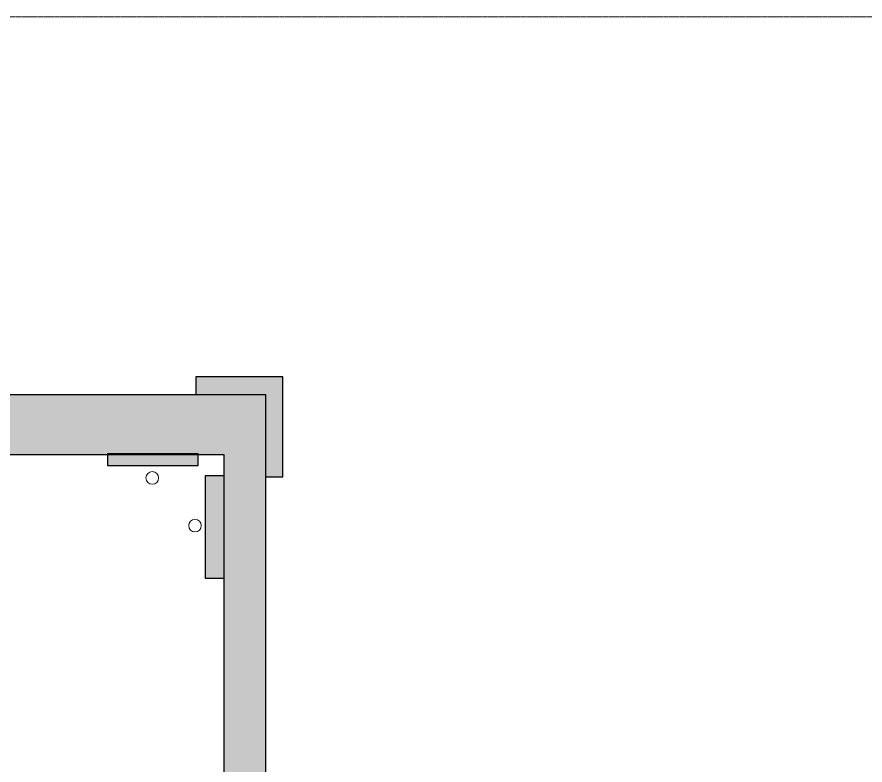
# Model space of a CAD drawing. Header units: inches. Extents: x -1287 to 1590, y -3558 to 989.
# Drawn here: x 382 to 719.3, y 690.9 to 988.8 of the extents above; entities that cross this region are included whole.
import ezdxf

# ---------------------------------------------------------------- set-up
doc = ezdxf.new("R2010")
doc.units = ezdxf.units.IN
doc.header["$MEASUREMENT"] = 0
doc.linetypes.add('Dash_2_', pattern=[0.25, 0.125, -0.125])
for name, color, linetype, lineweight in [('A-FLOR', 192, 'Continuous', 18), ('A-WALL', 113, 'Continuous', 18), ('A-WALL-PATT', 111, 'Continuous', 18), ('G-ANNO-SYMB', 111, 'Continuous', 9)]:
    doc.layers.add(name, color=color, linetype=linetype, lineweight=lineweight)

msp = doc.modelspace()

# ---------------------------------------------------------------- hatches: boundary and pattern name
at = {"layer": 'A-WALL-PATT', "lineweight": 9}
for points in [[(487.78, 838.52), (487.78, 845.52), (453.09, 845.52), (453.09, 838.52), (480.78, 838.52)], [(480.78, 814.52), (480.78, 838.52), (1.72, 838.52), (1.72, 814.52), (464.28, 814.52)], [(480.78, 805.75), (487.78, 805.75), (487.78, 838.52), (480.78, 838.52)], [(417.99, 810.25), (453.99, 810.25), (453.99, 814.88), (417.99, 814.88)], [(456.78, 765.3), (464.28, 765.3), (464.28, 806.07), (456.78, 806.07), (456.78, 792.43)]]:
    msp.add_hatch(color=7, dxfattribs=at).paths.add_polyline_path(points, flags=0)
h = msp.add_hatch(color=7, dxfattribs=at)
h.paths.add_polyline_path([(480.78, -1.17), (480.78, 123.89), (464.28, 123.89), (464.28, -1.17)], flags=0)
h.paths.add_polyline_path([(480.78, 163.89), (480.78, 167.2), (464.28, 167.2), (464.28, 163.89)], flags=0)
h.paths.add_polyline_path([(480.78, 303.2), (480.78, 394.76), (464.28, 394.76), (464.28, 303.2)], flags=0)
h.paths.add_polyline_path([(464.28, 430.76), (480.78, 430.76), (480.78, 498.76), (464.28, 498.76), (464.28, 441.91)], flags=0)
h.paths.add_polyline_path([(478.82, 534.76), (480.78, 534.76), (480.78, 814.52), (464.28, 814.52), (464.28, 534.76)], flags=0)

# ---------------------------------------------------------------- linework, layer by layer
at = {"layer": 'A-FLOR'}
for centre, start, end in [((435.78, 805.26), 0, 180), ((435.78, 805.26), 180, 0), ((452.78, 786.26), 0, 180), ((452.78, 786.26), 180, 0)]:
    msp.add_arc(centre, 2.5, start, end, dxfattribs=at)
at = {"layer": 'A-WALL', "color": 8, "lineweight": 30}
for p, q in [((487.78, 845.52), (453.09, 845.52)), ((453.09, 845.52), (453.09, 838.52)), ((487.78, 805.75), (487.78, 845.52)), ((1.72, 838.52), (480.78, 838.52)), ((480.78, 838.52), (480.78, 625.28)), ((216.44, 814.52), (464.28, 814.52)), ((453.99, 814.88), (417.99, 814.88)), ((417.99, 814.88), (417.99, 810.25)), ((453.99, 810.25), (453.99, 814.88)), ((464.28, 814.52), (464.28, 534.76)), ((417.99, 810.25), (453.99, 810.25)), ((456.78, 806.07), (456.78, 765.3)), ((464.28, 806.07), (456.78, 806.07)), ((480.78, 805.75), (487.78, 805.75)), ((456.78, 765.3), (464.28, 765.3))]:
    msp.add_line(p, q, dxfattribs=at)
at = {"layer": 'G-ANNO-SYMB', "linetype": 'Dash_2_'}
msp.add_line((-64.8, 988.77), (1590.16, 988.77), dxfattribs=at)

doc.saveas('drawing.dxf')
